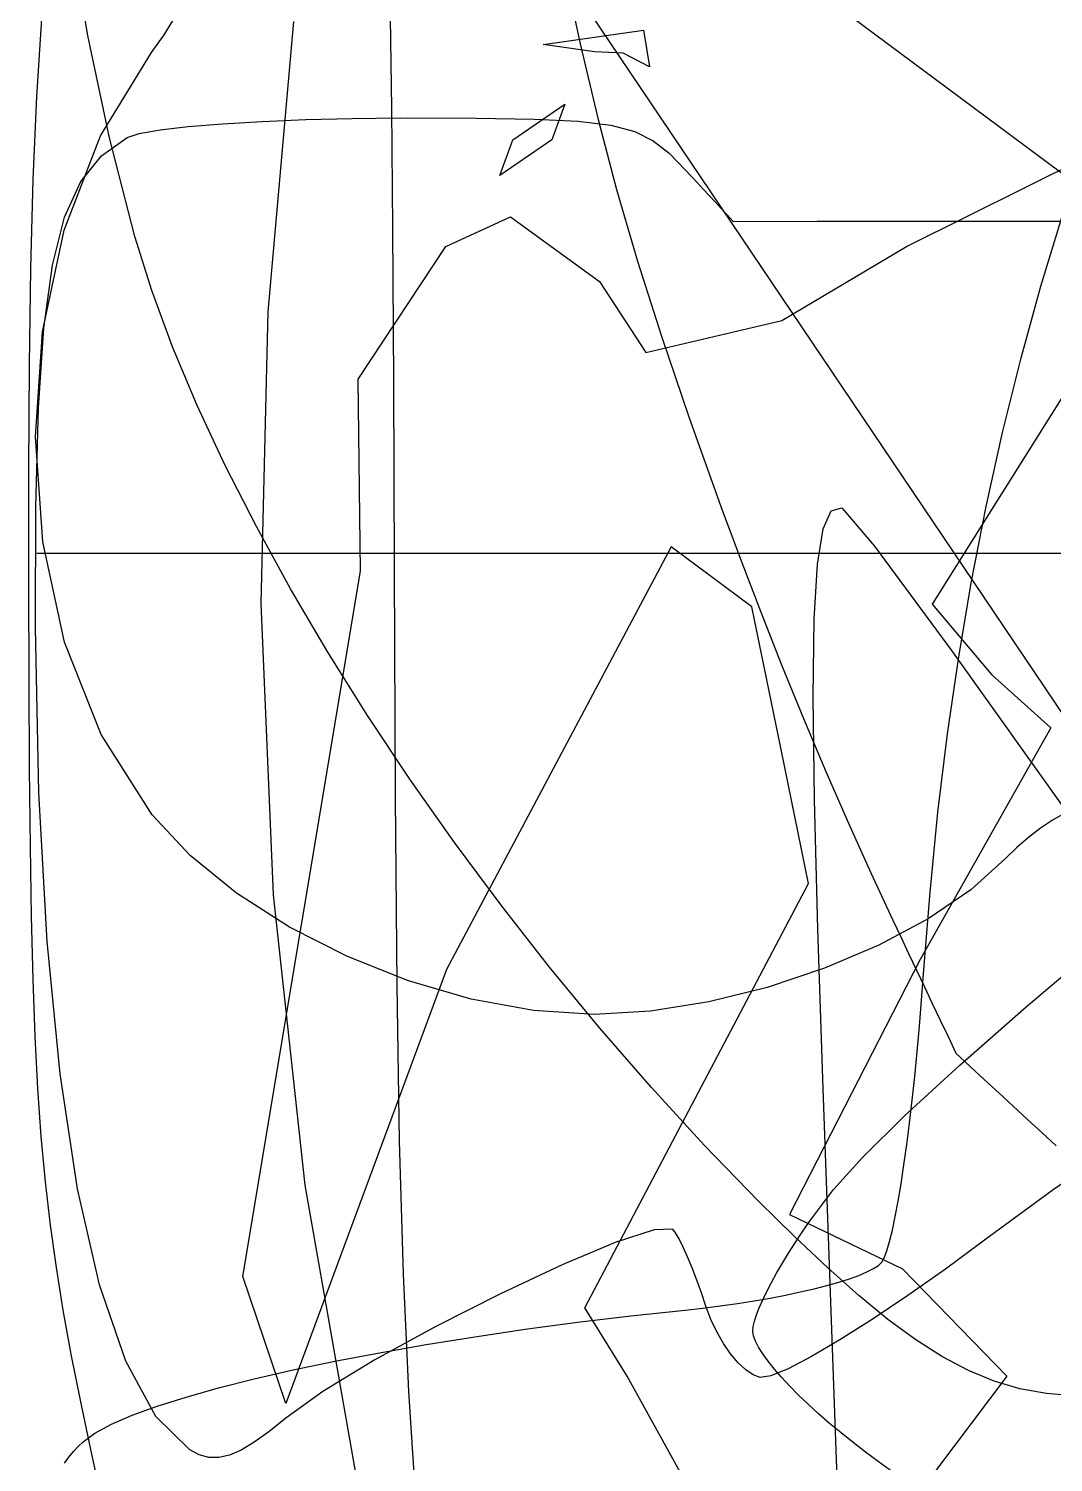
# Model space of a CAD drawing. Extents: x -75 to 75, y -75 to 75.
# Drawn here: x -75 to -59.87, y -13.3 to 7.86 of the extents above; entities that cross this region are included whole.
import ezdxf

# ---------------------------------------------------------------- set-up
doc = ezdxf.new("R2010")
doc.units = 0
for name, color, linetype in [('crosshair', 7, 'CONTINUOUS'), ('heart', 7, 'CONTINUOUS'), ('hellokitty', 7, 'CONTINUOUS'), ('jackskellington', 7, 'CONTINUOUS'), ('m4', 7, 'CONTINUOUS'), ('mushroom', 7, 'CONTINUOUS'), ('nes', 7, 'CONTINUOUS'), ('skullbones', 7, 'CONTINUOUS'), ('star', 7, 'CONTINUOUS'), ('thundercats', 7, 'CONTINUOUS'), ('wolf', 7, 'CONTINUOUS')]:
    doc.layers.add(name, color=color, linetype=linetype)

msp = doc.modelspace()

# ---------------------------------------------------------------- linework, layer by layer
at = {"layer": 'crosshair', "color": 7}
msp.add_open_spline([(-74.87924, 0.120769), (-24.959736, 0.120769), (24.959767, 0.120769), (74.879271, 0.120769)], degree=3, dxfattribs=at)
at = {"layer": 'heart', "color": 7}
msp.add_line((-68.650541, 10.966998), (-58.605194, -3.937892), dxfattribs=at)
at = {"layer": 'hellokitty', "color": 7}
for p, q in [((-60.054956, 4.059281), (-59.728391, 5.135637)), ((-60.352469, 2.981142), (-60.054956, 4.059281)), ((-60.621774, 1.898032), (-60.352469, 2.981142)), ((-60.8637, 0.806755), (-60.621774, 1.898032)), ((-61.079089, -0.29587), (-60.8637, 0.806755)), ((-61.268777, -1.413042), (-61.079089, -0.29587)), ((-61.433597, -2.547942), (-61.268777, -1.413042)), ((-61.574392, -3.703766), (-61.433597, -2.547942)), ((-61.691991, -4.883698), (-61.574392, -3.703766)), ((-61.787236, -6.090934), (-61.691991, -4.883698)), ((-61.815856, -6.481205), (-61.787236, -6.090934)), ((-61.847293, -6.865098), (-61.815856, -6.481205)), ((-61.881224, -7.240425), (-61.847293, -6.865098)), ((-61.917334, -7.605011), (-61.881224, -7.240425)), ((-61.955307, -7.956666), (-61.917334, -7.605011)), ((-61.994827, -8.293213), (-61.955307, -7.956666)), ((-62.035577, -8.612465), (-61.994827, -8.293213)), ((-62.077239, -8.912248), (-62.035577, -8.612465)), ((-62.119493, -9.190369), (-62.077239, -8.912248)), ((-62.16203, -9.444654), (-62.119493, -9.190369)), ((-62.204527, -9.672915), (-62.16203, -9.444654)), ((-62.246665, -9.872974), (-62.204527, -9.672915)), ((-62.288135, -10.042646), (-62.246665, -9.872974)), ((-62.328614, -10.17975), (-62.288135, -10.042646)), ((-62.454736, -10.394524), (-62.405336, -10.347523)), ((-62.405336, -10.347523), (-62.367787, -10.282103)), ((-62.367787, -10.282103), (-62.328614, -10.17975)), ((-62.88289, -10.591989), (-62.744246, -10.541926)), ((-62.744246, -10.541926), (-62.625681, -10.492088)), ((-62.625681, -10.492088), (-62.528681, -10.442832)), ((-62.528681, -10.442832), (-62.454736, -10.394524)), ((-63.825219, -10.83295), (-63.6085, -10.787211)), ((-63.6085, -10.787211), (-63.40442, -10.739882)), ((-63.40442, -10.739882), (-63.214464, -10.691328)), ((-63.214464, -10.691328), (-63.040127, -10.641909)), ((-63.040127, -10.641909), (-62.88289, -10.591989)), ((-65.046321, -11.025152), (-64.788728, -10.992787)), ((-64.788728, -10.992787), (-64.536331, -10.957021)), ((-64.536331, -10.957021), (-64.290623, -10.918218)), ((-64.290623, -10.918218), (-64.053091, -10.87674)), ((-64.053091, -10.87674), (-63.825219, -10.83295)), ((-66.898565, -11.235396), (-66.11068, -11.140296)), ((-66.11068, -11.140296), (-65.307628, -11.053758)), ((-65.307628, -11.053758), (-65.046321, -11.025152)), ((-68.413551, -11.447935), (-67.667465, -11.338221)), ((-67.667465, -11.338221), (-66.898565, -11.235396)), ((-69.821995, -11.684691), (-69.133003, -11.563706)), ((-69.133003, -11.563706), (-68.413551, -11.447935)), ((-71.093307, -11.938968), (-70.476705, -11.810057)), ((-70.476705, -11.810057), (-69.821995, -11.684691)), ((-71.66798, -12.070588), (-71.093307, -11.938968)), ((-72.676238, -12.338609), (-72.196898, -12.204079)), ((-72.196898, -12.204079), (-71.66798, -12.070588)), ((-73.470889, -12.607425), (-73.102176, -12.473336)), ((-73.102176, -12.473336), (-72.676238, -12.338609)), ((-73.77855, -12.740045), (-73.470889, -12.607425)), ((-74.195429, -12.997516), (-74.021338, -12.870352)), ((-74.021338, -12.870352), (-73.77855, -12.740045)), ((-74.336983, -13.143698), (-74.267212, -13.067075)), ((-74.267212, -13.067075), (-74.195429, -12.997516)), ((-74.469041, -13.315027), (-74.404378, -13.22661)), ((-74.404378, -13.22661), (-74.336983, -13.143698))]:
    msp.add_line(p, q, dxfattribs=at)
at = {"layer": 'jackskellington', "color": 7}
for p, q in [((-67.111832, 8.821169), (-66.857934, 7.639214)), ((-69.637343, 6.681631), (-69.659554, 8.02697)), ((-66.857934, 7.639214), (-66.597688, 6.541762)), ((-69.620522, 4.911691), (-69.637343, 6.681631)), ((-66.597688, 6.541762), (-66.319067, 5.485542)), ((-66.319067, 5.485542), (-66.010042, 4.427276)), ((-69.607851, 2.662278), (-69.620522, 4.911691)), ((-66.010042, 4.427276), (-65.658588, 3.323694)), ((-65.658588, 3.323694), (-65.252679, 2.131517)), ((-69.598142, -0.121477), (-69.607851, 2.662278)), ((-65.252679, 2.131517), (-64.780287, 0.807474)), ((-64.780287, 0.807474), (-64.497368, 0.04331)), ((-64.497368, 0.04331), (-64.196905, -0.739151)), ((-69.584426, -3.48639), (-69.598142, -0.121477)), ((-64.196905, -0.739151), (-63.882747, -1.53066)), ((-63.882747, -1.53066), (-63.558739, -2.321972)), ((-63.558739, -2.321972), (-63.228725, -3.103835)), ((-63.228725, -3.103835), (-62.896547, -3.867003)), ((-69.561058, -6.258769), (-69.584426, -3.48639)), ((-62.896547, -3.867003), (-62.56605, -4.602232)), ((-62.56605, -4.602232), (-62.241083, -5.300269)), ((-62.241083, -5.300269), (-62.124638, -5.545681)), ((-62.124638, -5.545681), (-62.008196, -5.79109)), ((-62.008196, -5.79109), (-61.891751, -6.036502)), ((-61.891751, -6.036502), (-61.775306, -6.281914)), ((-69.523511, -8.562185), (-69.561058, -6.258769)), ((-61.775306, -6.281914), (-61.658861, -6.527323)), ((-61.658861, -6.527323), (-61.542419, -6.772735)), ((-61.542419, -6.772735), (-61.425974, -7.018144)), ((-61.425974, -7.018144), (-61.309529, -7.263556)), ((-61.309529, -7.263556), (-61.097849, -7.4588)), ((-61.097849, -7.4588), (-60.886165, -7.654047)), ((-60.886165, -7.654047), (-60.674484, -7.849291)), ((-60.674484, -7.849291), (-60.462801, -8.044538)), ((-60.462801, -8.044538), (-60.25112, -8.239783)), ((-60.25112, -8.239783), (-60.039436, -8.435027)), ((-60.039436, -8.435027), (-59.827755, -8.630274)), ((-69.467228, -10.520214), (-69.523511, -8.562185)), ((-69.387664, -12.256429), (-69.467228, -10.520214)), ((-69.280278, -13.89441), (-69.387664, -12.256429))]:
    msp.add_line(p, q, dxfattribs=at)
at = {"layer": 'm4', "color": 7}
for p, q in [((-73.365608, 6.311962), (-73.059812, 6.366205)), ((-73.059812, 6.366205), (-72.644745, 6.41536)), ((-72.644745, 6.41536), (-72.136962, 6.458238)), ((-72.136962, 6.458238), (-71.553016, 6.493657)), ((-71.553016, 6.493657), (-70.909462, 6.520411)), ((-70.909462, 6.520411), (-70.222852, 6.537345)), ((-70.222852, 6.537345), (-69.509739, 6.543243)), ((-69.509739, 6.543243), (-68.393917, 6.540421)), ((-68.393917, 6.540421), (-67.533433, 6.526931)), ((-67.533433, 6.526931), (-66.884979, 6.494839)), ((-66.884979, 6.494839), (-66.405255, 6.436284)), ((-66.405255, 6.436284), (-66.050956, 6.343399)), ((-73.923316, 5.986261), (-73.545584, 6.253819)), ((-73.545584, 6.253819), (-73.365608, 6.311962)), ((-66.050956, 6.343399), (-65.778781, 6.208324)), ((-65.778781, 6.208324), (-65.545425, 6.023195)), ((-74.228525, 5.605963), (-73.923316, 5.986261)), ((-65.545425, 6.023195), (-65.307588, 5.780151)), ((-65.307588, 5.780151), (-65.219196, 5.684774)), ((-74.467678, 5.078338), (-74.228525, 5.605963)), ((-65.219196, 5.684774), (-65.130804, 5.589397)), ((-65.130804, 5.589397), (-65.042412, 5.49402)), ((-65.042412, 5.49402), (-64.95402, 5.398643)), ((-64.95402, 5.398643), (-64.865625, 5.303269)), ((-64.865625, 5.303269), (-64.777233, 5.207892)), ((-64.777233, 5.207892), (-64.688841, 5.112515)), ((-64.688841, 5.112515), (-64.600449, 5.017138)), ((-74.647253, 4.368794), (-74.467678, 5.078338)), ((-64.600449, 5.017138), (-63.356891, 5.017702)), ((-63.356891, 5.017702), (-62.113335, 5.018267)), ((-62.113335, 5.018267), (-60.869776, 5.018831)), ((-60.869776, 5.018831), (-59.626221, 5.019396)), ((-74.773717, 3.442744), (-74.647253, 4.368794)), ((-74.853546, 2.265598), (-74.773717, 3.442744)), ((-74.89321, 0.802764), (-74.853546, 2.265598)), ((-74.899193, -0.980347), (-74.89321, 0.802764)), ((-74.850269, -3.412109), (-74.899193, -0.980347)), ((-74.728118, -5.613727), (-74.850269, -3.412109)), ((-74.535659, -7.569646), (-74.728118, -5.613727)), ((-74.275806, -9.264303), (-74.535659, -7.569646)), ((-59.037502, -8.708226), (-59.873597, -9.279379)), ((-73.951488, -10.682145), (-74.275806, -9.264303)), ((-59.873597, -9.279379), (-60.887173, -10.024787)), ((-65.764554, -9.868566), (-66.338309, -10.058739)), ((-65.489605, -9.860212), (-65.764554, -9.868566)), ((-65.44759, -9.91546), (-65.489605, -9.860212)), ((-65.396104, -10.004874), (-65.44759, -9.91546)), ((-66.338309, -10.058739), (-67.124207, -10.388428)), ((-65.337157, -10.123782), (-65.396104, -10.004874)), ((-65.272751, -10.267527), (-65.337157, -10.123782)), ((-60.887173, -10.024787), (-61.463431, -10.448933)), ((-65.204893, -10.431436), (-65.272751, -10.267527)), ((-67.124207, -10.388428), (-68.035579, -10.815323)), ((-65.135591, -10.610853), (-65.204893, -10.431436)), ((-61.463431, -10.448933), (-62.020427, -10.840909)), ((-73.565616, -11.807611), (-73.951488, -10.682145)), ((-65.066844, -10.801107), (-65.135591, -10.610853)), ((-68.035579, -10.815323), (-68.985759, -11.297124)), ((-65.00066, -10.997534), (-65.066844, -10.801107)), ((-64.928064, -11.192264), (-65.00066, -10.997534)), ((-62.020427, -10.840909), (-62.544585, -11.192397)), ((-64.840939, -11.377648), (-64.928064, -11.192264)), ((-62.544585, -11.192397), (-63.022325, -11.495083)), ((-68.985759, -11.297124), (-69.888083, -11.791524)), ((-64.742582, -11.549363), (-64.840939, -11.377648)), ((-64.636283, -11.703084), (-64.742582, -11.549363)), ((-63.022325, -11.495083), (-63.44007, -11.740659)), ((-73.121116, -12.625143), (-73.565616, -11.807611)), ((-69.888083, -11.791524), (-70.655886, -12.25622)), ((-64.525339, -11.834489), (-64.636283, -11.703084)), ((-64.41304, -11.939256), (-64.525339, -11.834489)), ((-63.44007, -11.740659), (-63.784246, -11.92081)), ((-64.302685, -12.01306), (-64.41304, -11.939256)), ((-64.197563, -12.051578), (-64.302685, -12.01306)), ((-64.041268, -12.027222), (-64.197563, -12.051578)), ((-63.784246, -11.92081), (-64.041268, -12.027222)), ((-70.655886, -12.25622), (-71.202496, -12.648901)), ((-72.620906, -13.119185), (-73.121116, -12.625143)), ((-71.202496, -12.648901), (-71.451089, -12.84973)), ((-71.451089, -12.84973), (-71.669382, -13.006677)), ((-72.480142, -13.190957), (-72.620906, -13.119185)), ((-71.862343, -13.121392), (-72.034933, -13.195517)), ((-71.669382, -13.006677), (-71.862343, -13.121392)), ((-72.338867, -13.228724), (-72.480142, -13.190957)), ((-72.19212, -13.230699), (-72.338867, -13.228724)), ((-72.034933, -13.195517), (-72.19212, -13.230699))]:
    msp.add_line(p, q, dxfattribs=at)
at = {"layer": 'mushroom', "color": 7}
for p, q in [((-74.12675, 7.762147), (-74.391356, 9.33656)), ((-73.806925, 6.248112), (-74.12675, 7.762147)), ((-73.431866, 4.794998), (-73.806925, 6.248112)), ((-73.181176, 3.995409), (-73.431866, 4.794998)), ((-72.873509, 3.16261), (-73.181176, 3.995409)), ((-72.51179, 2.301138), (-72.873509, 3.16261)), ((-72.098953, 1.415519), (-72.51179, 2.301138)), ((-71.637929, 0.510294), (-72.098953, 1.415519)), ((-71.13165, -0.410004), (-71.637929, 0.510294)), ((-70.58305, -1.340843), (-71.13165, -0.410004)), ((-69.995057, -2.277691), (-70.58305, -1.340843)), ((-69.3706, -3.216013), (-69.995057, -2.277691)), ((-68.712616, -4.151274), (-69.3706, -3.216013)), ((-68.024036, -5.078939), (-68.712616, -4.151274)), ((-67.307787, -5.994479), (-68.024036, -5.078939)), ((-66.566804, -6.893354), (-67.307787, -5.994479)), ((-65.80402, -7.771037), (-66.566804, -6.893354)), ((-65.02236, -8.622987), (-65.80402, -7.771037)), ((-64.224764, -9.444677), (-65.02236, -8.622987)), ((-63.694042, -9.967276), (-64.224764, -9.444677)), ((-63.202397, -10.431416), (-63.694042, -9.967276)), ((-62.743977, -10.839165), (-63.202397, -10.431416)), ((-62.312945, -11.192597), (-62.743977, -10.839165)), ((-61.903455, -11.493777), (-62.312945, -11.192597)), ((-61.509662, -11.744774), (-61.903455, -11.493777)), ((-61.125721, -11.94766), (-61.509662, -11.744774)), ((-60.745791, -12.104505), (-61.125721, -11.94766)), ((-60.364029, -12.217375), (-60.745791, -12.104505)), ((-59.974584, -12.288339), (-60.364029, -12.217375)), ((-59.571622, -12.319471), (-59.974584, -12.288339))]:
    msp.add_line(p, q, dxfattribs=at)
at = {"layer": 'nes', "color": 7}
for p, q in [((-63.269035, 0.480243), (-63.14935, 0.744415)), ((-63.14935, 0.744415), (-62.992426, 0.787222)), ((-62.992426, 0.787222), (-62.514062, 0.223077)), ((-63.352663, -0.041566), (-63.269035, 0.480243)), ((-62.514062, 0.223077), (-61.374545, -1.320385)), ((-63.401408, -0.857292), (-63.352663, -0.041566)), ((-63.416451, -2.003211), (-63.401408, -0.857292)), ((-61.374545, -1.320385), (-59.648381, -3.736653)), ((-63.398981, -3.515597), (-63.416451, -2.003211)), ((-63.350168, -5.430732), (-63.398981, -3.515597)), ((-63.271194, -7.784891), (-63.350168, -5.430732)), ((-63.231525, -8.880032), (-63.271194, -7.784891)), ((-63.191856, -9.97517), (-63.231525, -8.880032)), ((-63.152189, -11.070311), (-63.191856, -9.97517)), ((-63.11252, -12.165449), (-63.152189, -11.070311)), ((-63.072851, -13.260589), (-63.11252, -12.165449)), ((-63.033182, -14.355727), (-63.072851, -13.260589))]:
    msp.add_line(p, q, dxfattribs=at)
at = {"layer": 'skullbones', "color": 7}
for p, q in [((-73.000218, 7.771861), (-72.827919, 8.053409)), ((-73.185751, 7.509236), (-73.000218, 7.771861)), ((-73.936756, 6.281818), (-73.185751, 7.509236)), ((-74.47278, 4.888789), (-73.936756, 6.281818)), ((-74.793873, 3.387333), (-74.47278, 4.888789)), ((-74.900079, 1.834625), (-74.793873, 3.387333)), ((-74.79144, 0.28785), (-74.900079, 1.834625)), ((-74.468002, -1.195809), (-74.79144, 0.28785)), ((-73.929813, -2.55918), (-74.468002, -1.195809)), ((-73.176917, -3.745075), (-73.929813, -2.55918)), ((-72.614968, -4.343908), (-73.176917, -3.745075)), ((-59.715634, -3.728686), (-59.886187, -3.824848)), ((-60.062731, -3.942244), (-60.240003, -4.07764)), ((-59.886187, -3.824848), (-60.062731, -3.942244)), ((-60.41274, -4.227793), (-60.575681, -4.389473)), ((-60.240003, -4.07764), (-60.41274, -4.227793)), ((-71.929921, -4.899671), (-72.614968, -4.343908)), ((-60.575681, -4.389473), (-61.087612, -4.849168)), ((-61.087612, -4.849168), (-61.720555, -5.278713)), ((-71.147093, -5.400943), (-71.929921, -4.899671)), ((-61.720555, -5.278713), (-62.44938, -5.668589)), ((-70.291799, -5.836296), (-71.147093, -5.400943)), ((-62.44938, -5.668589), (-63.248961, -6.009284)), ((-69.389351, -6.194304), (-70.291799, -5.836296)), ((-63.248961, -6.009284), (-64.094168, -6.291286)), ((-68.465068, -6.463538), (-69.389351, -6.194304)), ((-64.094168, -6.291286), (-64.959871, -6.505081)), ((-67.544264, -6.632578), (-68.465068, -6.463538)), ((-64.959871, -6.505081), (-65.820942, -6.641155)), ((-66.652253, -6.689993), (-67.544264, -6.632578)), ((-65.820942, -6.641155), (-66.652253, -6.689993))]:
    msp.add_line(p, q, dxfattribs=at)
at = {"layer": 'star', "color": 7}
msp.add_line((-28.237284, -17.734156), (-74.804253, 16.935467), dxfattribs=at)
at = {"layer": 'thundercats', "color": 7}
for p, q in [((-74.877258, 6.85866), (-74.805534, 8.004469)), ((-71.087288, 7.96971), (-71.469236, 3.680643)), ((-74.930423, 5.637101), (-74.877258, 6.85866)), ((-74.967081, 4.323173), (-74.930423, 5.637101)), ((-74.989292, 2.900265), (-74.967081, 4.323173)), ((-71.469236, 3.680643), (-71.569687, -0.623062)), ((-74.999085, 1.351763), (-74.989292, 2.900265)), ((-74.998521, -0.338943), (-74.999085, 1.351763)), ((-74.993243, -1.773084), (-74.998521, -0.338943)), ((-71.569687, -0.623062), (-71.38775, -4.925531)), ((-74.985256, -3.058389), (-74.993243, -1.773084)), ((-74.973347, -4.210002), (-74.985256, -3.058389)), ((-74.9563, -5.243062), (-74.973347, -4.210002)), ((-71.38775, -4.925531), (-70.922532, -9.210881)), ((-74.932904, -6.172716), (-74.9563, -5.243062)), ((-60.272749, -6.580621), (-59.153253, -5.627076)), ((-74.901919, -7.014111), (-74.932904, -6.172716)), ((-61.251479, -7.440179), (-60.272749, -6.580621)), ((-74.862137, -7.782382), (-74.901919, -7.014111)), ((-62.066732, -8.187679), (-61.251479, -7.440179)), ((-74.812342, -8.492682), (-74.862137, -7.782382)), ((-62.695796, -8.805057), (-62.066732, -8.187679)), ((-74.751314, -9.160146), (-74.812342, -8.492682)), ((-63.115969, -9.274248), (-62.695796, -8.805057)), ((-74.677834, -9.799924), (-74.751314, -9.160146)), ((-70.922532, -9.210881), (-70.173142, -13.463233)), ((-63.237299, -9.430498), (-63.115969, -9.274248)), ((-63.355226, -9.588365), (-63.237299, -9.430498)), ((-63.469142, -9.746776), (-63.355226, -9.588365)), ((-74.590687, -10.427154), (-74.677834, -9.799924)), ((-63.682491, -10.06094), (-63.578432, -9.904659)), ((-63.578432, -9.904659), (-63.469142, -9.746776)), ((-63.780704, -10.214545), (-63.682491, -10.06094)), ((-63.957152, -10.509442), (-63.87246, -10.364405)), ((-63.87246, -10.364405), (-63.780704, -10.214545)), ((-74.488652, -11.056984), (-74.590687, -10.427154)), ((-64.034165, -10.648586), (-63.957152, -10.509442)), ((-64.16272, -10.904897), (-64.102892, -10.780762)), ((-64.102892, -10.780762), (-64.034165, -10.648586)), ((-64.21304, -11.01992), (-64.16272, -10.904897)), ((-74.370511, -11.704554), (-74.488652, -11.056984)), ((-64.282712, -11.218328), (-64.253243, -11.124754)), ((-64.253243, -11.124754), (-64.21304, -11.01992)), ((-64.30704, -11.367406), (-64.300859, -11.299571)), ((-64.297444, -11.434366), (-64.30704, -11.367406)), ((-64.300859, -11.299571), (-64.282712, -11.218328)), ((-64.269279, -11.513038), (-64.297444, -11.434366)), ((-64.223479, -11.602438), (-64.269279, -11.513038)), ((-64.161001, -11.701577), (-64.223479, -11.602438)), ((-74.23505, -12.385012), (-74.370511, -11.704554)), ((-64.082797, -11.809468), (-64.161001, -11.701577)), ((-63.989816, -11.925125), (-64.082797, -11.809468)), ((-63.883007, -12.047561), (-63.989816, -11.925125)), ((-63.763316, -12.175795), (-63.883007, -12.047561)), ((-63.631699, -12.308832), (-63.763316, -12.175795)), ((-74.081047, -13.113495), (-74.23505, -12.385012)), ((-63.489098, -12.44569), (-63.631699, -12.308832)), ((-63.336464, -12.585378), (-63.489098, -12.44569)), ((-63.174745, -12.726916), (-63.336464, -12.585378)), ((-63.004895, -12.869314), (-63.174745, -12.726916)), ((-62.827857, -13.011585), (-63.004895, -12.869314)), ((-73.907283, -13.905154), (-74.081047, -13.113495)), ((-62.644584, -13.152744), (-62.827857, -13.011585)), ((-62.456023, -13.2918), (-62.644584, -13.152744)), ((-62.133655, -13.526031), (-62.456023, -13.2918))]:
    msp.add_line(p, q, dxfattribs=at)
at = {"layer": 'wolf', "color": 7}
for p, q in [((-67.402318, 7.626003), (-65.922285, 7.839916)), ((-65.922285, 7.839916), (-65.83457, 7.298301)), ((-66.643908, 7.520757), (-67.402318, 7.626011)), ((-67.402318, 7.626011), (-67.402318, 7.626003)), ((-66.222883, 7.500041), (-66.643908, 7.520757)), ((-65.83457, 7.298301), (-66.222883, 7.500041)), ((-67.851847, 6.222591), (-67.082117, 6.74887)), ((-67.082117, 6.74887), (-67.275442, 6.222591)), ((-67.275442, 6.222591), (-68.045169, 5.696308)), ((-68.045169, 5.696308), (-67.851847, 6.222591)), ((-62.041487, 4.643735), (-59.127813, 6.094264)), ((-57.856905, 5.425073), (-61.661768, -0.633022)), ((-68.840545, 4.643735), (-67.888, 5.082303)), ((-67.888, 5.082303), (-66.573719, 4.128872)), ((-70.133837, 2.687139), (-68.840545, 4.643735)), ((-63.879053, 3.551885), (-62.041487, 4.643735)), ((-66.573719, 4.128872), (-65.888684, 3.079984)), ((-65.888684, 3.079984), (-63.879053, 3.551885)), ((-70.099312, -0.144947), (-70.133837, 2.687139)), ((-65.511474, 0.21235), (-68.831928, -6.028199)), ((-64.322023, -0.674895), (-65.511474, 0.21235)), ((-71.836511, -10.556785), (-70.099312, -0.144947)), ((-61.661768, -0.633022), (-60.784636, -1.671628)), ((-63.890457, -2.77832), (-64.322023, -0.674895)), ((-60.784636, -1.671628), (-59.907503, -2.460038)), ((-59.907503, -2.460038), (-61.837197, -5.88187)), ((-63.485787, -4.757335), (-63.890457, -2.77832)), ((-66.790008, -11.023896), (-63.485787, -4.757335)), ((-61.837197, -5.88187), (-63.766892, -9.645873)), ((-68.831928, -6.028199), (-71.200467, -12.432103)), ((-63.766892, -9.645873), (-62.100336, -10.448338)), ((-71.200467, -12.432103), (-71.836511, -10.556785)), ((-62.100336, -10.448338), (-60.557687, -12.032293)), ((-66.164872, -12.031681), (-66.790008, -11.023896)), ((-65.187697, -13.794613), (-66.164872, -12.031681)), ((-60.557687, -12.032293), (-65.01421, -17.938434))]:
    msp.add_line(p, q, dxfattribs=at)

doc.saveas('drawing.dxf')
